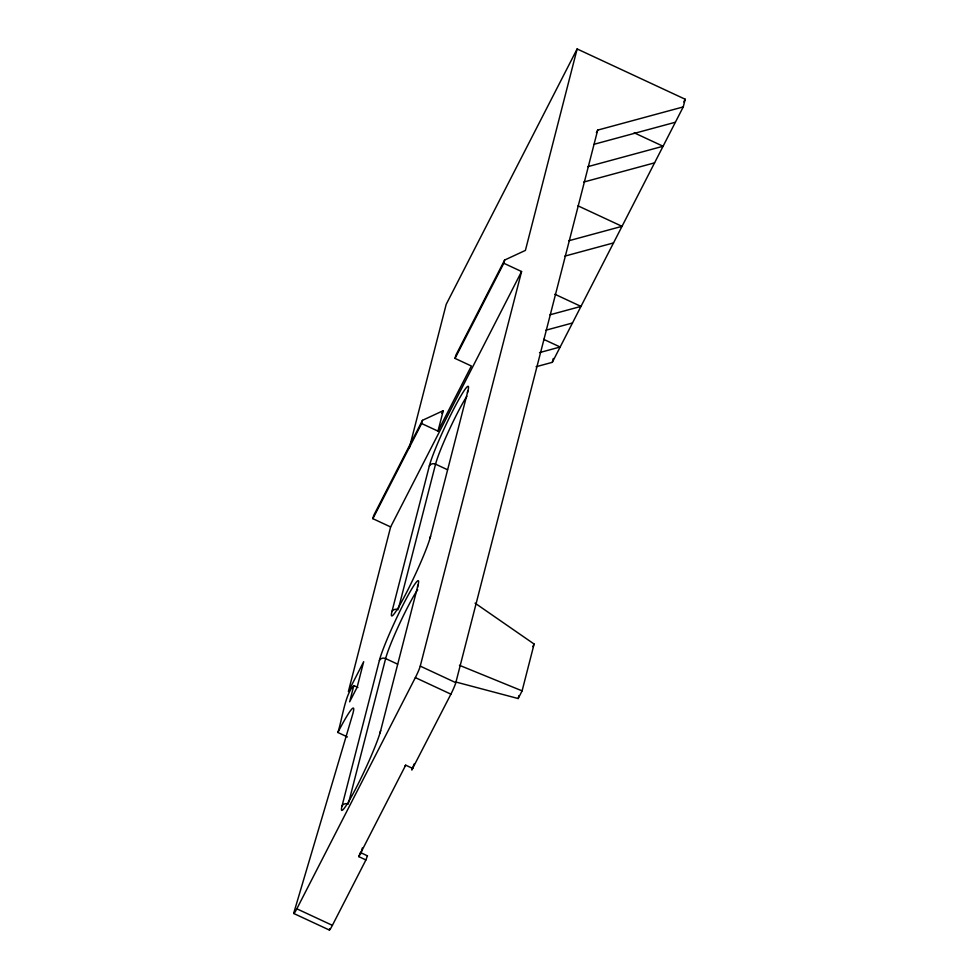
<?xml version="1.0" encoding="UTF-8"?>
<svg xmlns="http://www.w3.org/2000/svg" width="979" height="979" viewBox="0 0 979 979"><rect width="100%" height="100%" fill="white"/><g stroke="black" fill="none" stroke-linecap="round" stroke-linejoin="round"><path stroke-width="1.47" d="M536.076 366.733L552.303 362.34L683.244 106.919L685.214 99.246L577.133 48.95L525.405 250.404L504.626 260.059L503.793 263.253L521.574 271.526L390.633 526.947L348.377 691.566L363.686 661.682L357.127 687.258L349.662 701.821L353.835 685.569C345.11 693.732 342.136 719.822 337.865 732.488L347.435 736.942M360.48 852.623L358.803 856.637L365.913 859.941L367.309 856.087M390.633 526.947L372.864 518.674L373.684 515.48L422.451 420.334L443.242 410.678L437.992 431.139L421.631 423.528L422.451 420.334M409.308 448.052L446.191 304.371L577.133 48.95M437.992 431.139L471.376 366.011L455.027 358.4L455.847 355.206L504.626 260.059M348.267 804.138A4.724 4.283 14.4 0 0 342.026 805.986L379.399 660.433A46.441 3.916 -65 0 1 403.556 603.884A46.441 3.916 -65 0 1 418.033 585.075A4.724 4.283 14.4 0 0 417.617 587.265M398.184 609.721A4.724 4.283 14.4 0 0 391.955 611.569L429.316 466.016A46.441 3.916 -65 0 1 453.485 409.467A46.441 3.916 -65 0 1 467.95 390.658A4.724 4.283 14.4 0 0 467.534 392.848M348.634 802.67L385.628 658.586A41.718 3.524 -65 0 1 399.787 623.268A41.718 3.524 -65 0 1 417.703 589.676M398.551 608.253L435.557 464.168A41.718 3.524 -65 0 1 449.128 430.087A41.718 3.524 -65 0 1 466.91 396.275M380.244 732.818A4.724 4.283 14.4 0 1 380.66 730.64L418.033 585.075M430.16 538.401A4.724 4.283 14.4 0 1 430.576 536.223L467.95 390.658M360.81 853.884L362.328 847.985M337.865 732.488A48.999 4.136 -65 0 1 352.575 714.633L293.994 912.244A9.447 0.795 -65 0 0 296.833 908.806L415.353 677.615A9.447 0.795 -65 0 0 420.26 666.124L521.574 271.526M414.374 763.681A88.465 7.465 -65 0 1 412.587 767.769L411.792 770.032L450.903 694.16A9.447 0.795 -65 0 0 455.81 682.669L597.692 130.109L683.244 106.919M552.303 362.34L553.282 358.498M455.651 681.959L518.172 698.541L518.919 695.616M518.172 698.541L522.101 690.868L534.118 644.047L475.048 603.15M404.78 766.202L405.698 765.174L412.808 768.478M372.864 518.674L421.631 423.528M455.027 358.4L503.793 263.253M441.847 413.395L443.242 410.678M596.382 132.667L597.692 130.109M683.819 101.963L685.214 99.246M358.803 856.637L405.698 765.174M329.556 928.79A9.447 0.795 -65 0 0 332.383 925.351L365.913 859.941M532.809 646.605L534.118 644.047M594.253 144.231L675.388 122.24M587.853 166.65L663.077 146.25L634.196 132.814M583.765 182.045L654.559 162.857M568.921 240.724L622.032 226.333L578.014 205.847M564.834 256.119L613.515 242.927M550.002 314.797L580.975 306.403L554.848 294.238M545.915 330.204L572.47 322.997M539.502 352.611L560.159 347.007L543.651 339.334M459.445 665.292L522.101 690.868M447.501 469.724L435.557 464.168A4.724 4.283 14.4 0 0 429.316 466.016M420.26 666.124L455.81 682.669M397.584 664.141L385.628 658.586A4.724 4.283 14.4 0 0 379.399 660.433M415.353 677.615L450.903 694.16M353.835 685.569L357.935 687.478M360.468 852.501L367.59 855.927M296.833 908.806L332.383 925.351M293.81 913.505L329.36 930.05M430.576 536.223A46.441 3.916 -65 0 1 406.42 592.76A46.441 3.916 -65 0 1 391.955 611.569M380.66 730.64A46.441 3.916 -65 0 1 356.503 787.177A46.441 3.916 -65 0 1 342.026 805.986"/></g></svg>
